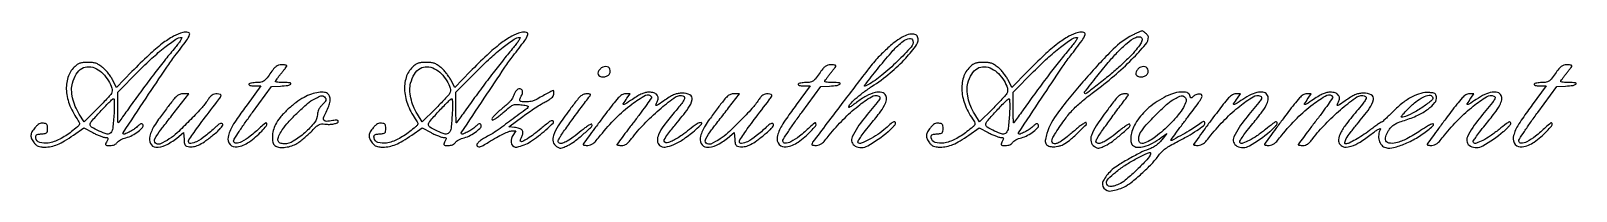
# Model space of a CAD drawing. Extents: x 45 to 1005, y 53 to 152.
import ezdxf

# ---------------------------------------------------------------- set-up
doc = ezdxf.new("R2010")
doc.units = 0

msp = doc.modelspace()

# ---------------------------------------------------------------- linework, layer by layer
for points in [[(139.5, 150.997164, 0.075593), (133.640618, 148.73618, 0.033481), (126.715437, 144.138333, 0.024994), (118.35674, 137.054609, 0.010696), (107.886059, 126.811922), (98.272119, 116.996205), (95.88158, 121.641475, 0.030898), (94.687706, 123.646545, 0.019518), (93.065749, 125.834768, 0.019588), (91.296292, 127.868346, 0.033798), (89.6527, 129.393372, 0.026663), (87.406031, 131.021541, 0.06195), (85.536116, 131.924953, 0.059135), (83.448701, 132.365915, 0.022517), (80.472842, 132.5, 0.020036), (77.494438, 132.380602, 0.063704), (75.548404, 131.97117, 0.073826), (73.926973, 131.122934, 0.033665), (72.088778, 129.585055, 0.126623), (68.121948, 123.185683, 0.094682), (67.172562, 114.908542, 0.07979), (69.387049, 105.611824, 0.058182), (74.574781, 96.322547, -0.083533), (75.272388, 94.910514, -0.216585), (75.123781, 93.811381, -0.079793), (73.984034, 92.512458, -0.006008), (70.323802, 89.556725, -0.049013), (63.005934, 84.872914, -0.074931), (55.870498, 82.49389, -0.120302), (50.613059, 82.847807, -0.287943), (48.188837, 85.706112, -0.074169), (48.195044, 86.86064, -0.20295), (48.615537, 87.540511, -0.116122), (49.594521, 87.937471, -0.017954), (51.688837, 88.185988, 0.019658), (53.926414, 88.45924, 0.139624), (54.906235, 88.918467, 0.178753), (55.372055, 89.768537, 0.036897), (55.5, 91.5, 0.034314), (55.390591, 93.092334, 0.133939), (55.006701, 93.991538, 0.150407), (54.248183, 94.513179, 0.047124), (52.883911, 94.8035, 0.071649), (51.509991, 94.76563, 0.081002), (50.263819, 94.335633, 0.065097), (49.019516, 93.439925, 0.029348), (47.633911, 91.976775, 0.043065), (45.787868, 89.354689, 0.117369), (45.135206, 87.196624, 0.1273), (45.548355, 85.085105, 0.055069), (47.07258, 82.634859, 0.045854), (48.339137, 81.297357, 0.084597), (49.610708, 80.513897, 0.071186), (51.217906, 80.118415, 0.024791), (53.604699, 80, 0.048895), (57.707462, 80.402169, 0.049344), (61.640875, 81.593237, 0.038477), (66.015207, 83.81279, 0.015906), (71.577218, 87.443172), (77.967473, 91.910278), (83.585282, 88.955139, 0.012694), (85.875297, 87.823781, 0.014721), (88.110531, 86.868072, 0.013814), (90.037059, 86.171431, 0.080007), (91.101546, 86, -0.042602), (92.422134, 85.887275, -0.289182), (92.886981, 85.468495, -0.176541), (92.828174, 84.685897, -0.01673), (91.964816, 82.934259, 0.042686), (91.495942, 81.843788, 0.304834), (91.641971, 81.318223, 0.165127), (92.309263, 81.05115, 0.013353), (94.224269, 81, 0.040199), (95.709651, 81.119614, 0.058802), (96.969791, 81.479486, 0.068), (97.96891, 82.066816, 0.086546), (98.681536, 82.861665, -0.097448), (99.422376, 83.652881, -0.032467), (100.773968, 84.498515, -0.030889), (102.430084, 85.262866, -0.030646), (104.172082, 85.819668, 0.057511), (108.009003, 87.277025, 0.045913), (111.737743, 89.665188, 0.048022), (114.419061, 92.200318, 0.3289), (114.559009, 93.904522, 0.169348), (114.034206, 94.330395, 0.176558), (113.368685, 94.328186, 0.082994), (112.459695, 93.809615, 0.019432), (111.140306, 92.645616, -0.046442), (108.972769, 90.932075, -0.027982), (106.127456, 89.302257, -0.020436), (103.385487, 88.066666, -0.300566), (102.398427, 88.26824, -0.357302), (102.338695, 88.869207, -0.000112), (116.639655, 110.344585, -0.001311), (129.438936, 129.446865, -0.01609), (134.576426, 136.565592, 0.004894), (141.789938, 146.103455, 0.077392), (143.675233, 149.696131, 0.465298), (142.831396, 151.096801, 0.094011)], [(134.762472, 141.75, 0.006921), (128.726741, 134.413507, 0.004738), (122.06992, 125.926223, 0.004456), (115.081131, 116.670134, 0.004059), (108.035018, 107, -0.000539), (104.848748, 102.561836, -0.000847), (102.100226, 98.755729, -0.000203), (99.68571, 95.426898, -0.033912), (99.398828, 95.083333, -0.656489), (99.238117, 95.142833, -0.002784), (99.117156, 97.61927, -0.006924), (99.028493, 100.635104, -0.003886), (99, 104.301417), (99, 113.936167), (111.75, 126.856955, -0.01311), (120.279111, 135.058663, -0.018509), (128.324073, 141.870664, -0.01618), (135.20846, 146.924291, -0.151358), (138.68058, 148, -0.552377), (138.907967, 147.63849, -0.028031), (138.09497, 146.164062, -0.023554), (136.695509, 144.149157, -0.012028)], [(349.5, 150.997164, 0.075593), (343.640618, 148.73618, 0.033481), (336.715437, 144.138333, 0.024994), (328.35674, 137.054609, 0.010696), (317.886059, 126.811922), (308.272119, 116.996205), (305.88158, 121.641475, 0.030898), (304.687706, 123.646545, 0.019518), (303.065749, 125.834768, 0.019588), (301.296292, 127.868346, 0.033798), (299.6527, 129.393372, 0.026663), (297.406031, 131.021541, 0.06195), (295.536116, 131.924953, 0.059135), (293.448701, 132.365915, 0.022517), (290.472842, 132.5, 0.020036), (287.494438, 132.380602, 0.063704), (285.548404, 131.97117, 0.073826), (283.926973, 131.122934, 0.033665), (282.088778, 129.585055, 0.126623), (278.121948, 123.185683, 0.094682), (277.172562, 114.908542, 0.07979), (279.387049, 105.611824, 0.058182), (284.574781, 96.322547, -0.083533), (285.272388, 94.910514, -0.216585), (285.123781, 93.811381, -0.079793), (283.984034, 92.512458, -0.006008), (280.323802, 89.556725, -0.049013), (273.005934, 84.872914, -0.074931), (265.870498, 82.49389, -0.120302), (260.613059, 82.847807, -0.287943), (258.188837, 85.706112, -0.074169), (258.195044, 86.86064, -0.20295), (258.615537, 87.540511, -0.116122), (259.594521, 87.937471, -0.017954), (261.688837, 88.185988, 0.019658), (263.926414, 88.45924, 0.139624), (264.906235, 88.918467, 0.178753), (265.372055, 89.768537, 0.036897), (265.5, 91.5, 0.034314), (265.390591, 93.092334, 0.133939), (265.006701, 93.991538, 0.150407), (264.248183, 94.513179, 0.047124), (262.883911, 94.8035, 0.071649), (261.509991, 94.76563, 0.081002), (260.263819, 94.335633, 0.065097), (259.019516, 93.439925, 0.029348), (257.633911, 91.976775, 0.043065), (255.787868, 89.354689, 0.117369), (255.135206, 87.196624, 0.1273), (255.548355, 85.085105, 0.055069), (257.07258, 82.634859, 0.045854), (258.339137, 81.297357, 0.084597), (259.610708, 80.513897, 0.071186), (261.217906, 80.118415, 0.024791), (263.604699, 80, 0.048895), (267.707462, 80.402169, 0.049344), (271.640875, 81.593237, 0.038477), (276.015207, 83.81279, 0.015906), (281.577218, 87.443172), (287.967473, 91.910278), (293.585282, 88.955139, 0.012694), (295.875297, 87.823781, 0.014721), (298.110531, 86.868072, 0.013814), (300.037059, 86.171431, 0.080007), (301.101546, 86, -0.042602), (302.422134, 85.887275, -0.289182), (302.886981, 85.468495, -0.176541), (302.828174, 84.685897, -0.01673), (301.964816, 82.934259, 0.042686), (301.495942, 81.843788, 0.304834), (301.641971, 81.318223, 0.165127), (302.309263, 81.05115, 0.013353), (304.224269, 81, 0.040199), (305.709651, 81.119614, 0.058802), (306.969791, 81.479486, 0.068), (307.96891, 82.066816, 0.086546), (308.681536, 82.861665, -0.097448), (309.422376, 83.652881, -0.032467), (310.773968, 84.498515, -0.030889), (312.430084, 85.262866, -0.030646), (314.172082, 85.819668, 0.057511), (318.009003, 87.277025, 0.045913), (321.737743, 89.665188, 0.048022), (324.419061, 92.200318, 0.3289), (324.559009, 93.904522, 0.169348), (324.034206, 94.330395, 0.176558), (323.368685, 94.328186, 0.082994), (322.459695, 93.809615, 0.019432), (321.140306, 92.645616, -0.046442), (318.972769, 90.932075, -0.027982), (316.127456, 89.302257, -0.020436), (313.385487, 88.066666, -0.300566), (312.398427, 88.26824, -0.357302), (312.338695, 88.869207, -0.000112), (326.639655, 110.344585, -0.001311), (339.438936, 129.446865, -0.01609), (344.576426, 136.565592, 0.004894), (351.789938, 146.103455, 0.077392), (353.675233, 149.696131, 0.465298), (352.831396, 151.096801, 0.094011)], [(344.762472, 141.75, 0.006921), (338.726741, 134.413507, 0.004738), (332.06992, 125.926223, 0.004456), (325.081131, 116.670134, 0.004059), (318.035018, 107, -0.000539), (314.848748, 102.561836, -0.000847), (312.100226, 98.755729, -0.000203), (309.68571, 95.426898, -0.033912), (309.398828, 95.083333, -0.656489), (309.238117, 95.142833, -0.002784), (309.117156, 97.61927, -0.006924), (309.028493, 100.635104, -0.003886), (309, 104.301417), (309, 113.936167), (321.75, 126.856955, -0.01311), (330.279111, 135.058663, -0.018509), (338.324073, 141.870664, -0.01618), (345.20846, 146.924291, -0.151358), (348.68058, 148, -0.552377), (348.907967, 147.63849, -0.028031), (348.09497, 146.164062, -0.023554), (346.695509, 144.149157, -0.012028)], [(582.360009, 145.685056, 0.01773), (579.694964, 143.57299, 0.009073), (576.497567, 140.74733, 0.009004), (573.305318, 137.713788, 0.013379), (570.631708, 134.935056, 0.020863), (564.52297, 127.647745, 0.00146), (548.313182, 106.457269, 0.000253), (530.513596, 83.022591, 0.163708), (530, 81.495997, 0.338471), (530.148604, 81.301624, 0.024186), (530.855957, 81.145699, 0.026152), (531.796859, 81.035767, 0.016006), (532.913897, 81, 0.090427), (534.635531, 81.31393, 0.077961), (536.236515, 82.222814, 0.045814), (538.101084, 84.007475, 0.0109), (540.852223, 87.314286, -0.026228), (549.514216, 97.099768, -0.030806), (558.724065, 105.378207, -0.028936), (567.018579, 111.209314, -0.234485), (571.511453, 111.633979, -0.220375), (572.260448, 110.862439, -0.233262), (572.132976, 109.819067, -0.026117), (570.553185, 107.661974, -0.000567), (562.29458, 97.562949, 0.058708), (555.076925, 86.285774, 0.403611), (556.93051, 80.600846, 0.258032), (564.719275, 80.730662, 0.043662), (577.36992, 89.553258, 0.015204), (579.143239, 91.129577, 0.020571), (580.639914, 92.665054, 0.018061), (581.758428, 94.005606, 0.166316), (582, 94.711762, 0.198129), (581.650739, 95.55856, 0.323818), (580.917806, 95.678411, 0.058452), (579.360889, 94.656122, 0.005231), (575.802493, 91.608442, -0.02975), (570.901004, 87.810497, -0.028985), (565.541811, 84.585046, -0.02371), (560.738335, 82.344655, -0.302339), (558.882667, 82.717333, -0.331857), (558.755215, 83.592866, -0.021736), (560.151993, 85.924351, -0.020306), (562.469502, 89.144471, -0.006989), (566.071828, 93.613697, 0.009776), (571.984282, 101.033235, 0.039821), (575.112572, 105.874472, 0.072909), (576.375795, 109.351045, 0.175354), (575.987778, 112.022837, 0.229429), (573.45422, 113.863686, 0.103493), (569.245106, 113.741768, 0.068204), (563.797028, 111.619838, 0.036549), (557.75, 107.652239, -0.006653), (555.92764, 106.294204, -0.012035), (554.395313, 105.239004, -0.007258), (553.160579, 104.457187, -0.586167), (553, 104.547098, -0.185312), (553.763164, 106.53552, -0.024198), (557.015081, 109.814074, -0.02457), (561.551743, 113.573327, -0.01567), (567.163461, 117.507959, 0.027462), (578.640673, 125.965571, 0.033561), (588.330118, 135.121129, 0.033119), (595.09113, 143.474856, 0.250183), (595.69768, 148.345451, 0.240574), (593.992774, 149.878011, 0.114729), (590.965814, 149.97363, 0.07203), (586.912335, 148.536608, 0.037567)], [(592.791993, 145.841578, -0.237144), (591.717095, 142.038179, -0.014072), (583.147532, 133.187462, -0.021688), (573.474206, 124.530219, -0.040705), (564.85122, 118.563715, -0.042003), (562.975351, 117.680665, -0.71595), (562.686518, 118.034853, -0.028854), (564.062066, 119.976854, -0.000565), (571.686302, 129.5, -0.012917), (580.381822, 139.780394, -0.046041), (586.677262, 145.655489, -0.127616), (590.645704, 147.356737, -0.402802)], [(695.5, 150.997164, 0.075593), (689.640618, 148.73618, 0.033481), (682.715437, 144.138333, 0.024994), (674.35674, 137.054609, 0.010696), (663.886059, 126.811922), (654.272119, 116.996205), (651.88158, 121.641475, 0.030898), (650.687706, 123.646545, 0.019518), (649.065749, 125.834768, 0.019588), (647.296292, 127.868346, 0.033798), (645.6527, 129.393372, 0.026663), (643.406031, 131.021541, 0.06195), (641.536116, 131.924953, 0.059135), (639.448701, 132.365915, 0.022517), (636.472842, 132.5, 0.020036), (633.494438, 132.380602, 0.063704), (631.548404, 131.97117, 0.073826), (629.926973, 131.122934, 0.033665), (628.088778, 129.585055, 0.126623), (624.121948, 123.185683, 0.094682), (623.172562, 114.908542, 0.07979), (625.387049, 105.611824, 0.058182), (630.574781, 96.322547, -0.083533), (631.272388, 94.910514, -0.216585), (631.123781, 93.811381, -0.079793), (629.984034, 92.512458, -0.006008), (626.323802, 89.556725, -0.049013), (619.005934, 84.872914, -0.074931), (611.870498, 82.49389, -0.120302), (606.613059, 82.847807, -0.287943), (604.188837, 85.706112, -0.074169), (604.195044, 86.86064, -0.20295), (604.615537, 87.540511, -0.116122), (605.594521, 87.937471, -0.017954), (607.688837, 88.185988, 0.019658), (609.926414, 88.45924, 0.139624), (610.906235, 88.918467, 0.178753), (611.372055, 89.768537, 0.036897), (611.5, 91.5, 0.034314), (611.390591, 93.092334, 0.133939), (611.006701, 93.991538, 0.150407), (610.248183, 94.513179, 0.047124), (608.883911, 94.8035, 0.071649), (607.509991, 94.76563, 0.081002), (606.263819, 94.335633, 0.065097), (605.019516, 93.439925, 0.029348), (603.633911, 91.976775, 0.043065), (601.787868, 89.354689, 0.117369), (601.135206, 87.196624, 0.1273), (601.548355, 85.085105, 0.055069), (603.07258, 82.634859, 0.045854), (604.339137, 81.297357, 0.084597), (605.610708, 80.513897, 0.071186), (607.217906, 80.118415, 0.024791), (609.604699, 80, 0.048895), (613.707462, 80.402169, 0.049344), (617.640875, 81.593237, 0.038477), (622.015207, 83.81279, 0.015906), (627.577218, 87.443172), (633.967473, 91.910278), (639.585282, 88.955139, 0.012694), (641.875297, 87.823781, 0.014721), (644.110531, 86.868072, 0.013814), (646.037059, 86.171431, 0.080007), (647.101546, 86, -0.042602), (648.422134, 85.887275, -0.289182), (648.886981, 85.468495, -0.176541), (648.828174, 84.685897, -0.01673), (647.964816, 82.934259, 0.042686), (647.495942, 81.843788, 0.304834), (647.641971, 81.318223, 0.165127), (648.309263, 81.05115, 0.013353), (650.224269, 81, 0.040199), (651.709651, 81.119614, 0.058802), (652.969791, 81.479486, 0.068), (653.96891, 82.066816, 0.086546), (654.681536, 82.861665, -0.097448), (655.422376, 83.652881, -0.032467), (656.773968, 84.498515, -0.030889), (658.430084, 85.262866, -0.030646), (660.172082, 85.819668, 0.057511), (664.009003, 87.277025, 0.045913), (667.737743, 89.665188, 0.048022), (670.419061, 92.200318, 0.3289), (670.559009, 93.904522, 0.169348), (670.034206, 94.330395, 0.176558), (669.368685, 94.328186, 0.082994), (668.459695, 93.809615, 0.019432), (667.140306, 92.645616, -0.046442), (664.972769, 90.932075, -0.027982), (662.127456, 89.302257, -0.020436), (659.385487, 88.066666, -0.300566), (658.398427, 88.26824, -0.357302), (658.338695, 88.869207, -0.000112), (672.639655, 110.344585, -0.001311), (685.438936, 129.446865, -0.01609), (690.576426, 136.565592, 0.004894), (697.789938, 146.103455, 0.077392), (699.675233, 149.696131, 0.465298), (698.831396, 151.096801, 0.094011)], [(690.762472, 141.75, 0.006921), (684.726741, 134.413507, 0.004738), (678.06992, 125.926223, 0.004456), (671.081131, 116.670134, 0.004059), (664.035018, 107, -0.000539), (660.848748, 102.561836, -0.000847), (658.100226, 98.755729, -0.000203), (655.68571, 95.426898, -0.033912), (655.398828, 95.083333, -0.656489), (655.238117, 95.142833, -0.002784), (655.117156, 97.61927, -0.006924), (655.028493, 100.635104, -0.003886), (655, 104.301417), (655, 113.936167), (667.75, 126.856955, -0.01311), (676.279111, 135.058663, -0.018509), (684.324073, 141.870664, -0.01618), (691.20846, 146.924291, -0.151358), (694.68058, 148, -0.552377), (694.907967, 147.63849, -0.028031), (694.09497, 146.164062, -0.023554), (692.695509, 144.149157, -0.012028)], [(729.079962, 149.352557, 0.081583), (717.160887, 140.751165, 0.016486), (699.303833, 121.579646, 0.016388), (682.75244, 101.285787, 0.083349), (675.978011, 88.433373, 0.036629), (675.040141, 84.690956, 0.136842), (675.279241, 82.300025, 0.194622), (676.63353, 80.863969, 0.087045), (679.18986, 80.19322, 0.041839), (680.865682, 80.194358, 0.028132), (682.762146, 80.462692, 0.02814), (684.615589, 80.942028, 0.042002), (686.160804, 81.583155, 0.055191), (689.918824, 84.085882, 0.015831), (695.140635, 88.753792, 0.007658), (700.249487, 93.771762, 0.346057), (700.405805, 95.15241, 0.405315), (699.923003, 95.27418, 0.015596), (698.202564, 94.20919, 0.020203), (696.086386, 92.679569, 0.011878), (693.677863, 90.691593, -0.006219), (688.503971, 86.321741, -0.02401), (685.134686, 83.808445, -0.039032), (682.68757, 82.423961, -0.109646), (680.777494, 82, -0.186337), (679.57764, 82.46324, -0.209684), (679.075747, 83.585553, -0.107006), (679.457363, 85.411229, -0.037446), (680.736186, 87.785183, -0.012912), (686.666566, 96.551131, -0.031139), (691.605259, 102.622573, -0.0323), (697.149103, 107.903188, -0.014882), (704.985219, 114.069988, 0.017115), (717.663073, 124.139094, 0.021105), (728.732008, 134.402244, 0.017661), (737.222657, 143.59654, 0.179469), (739, 148.388733, 0.1886), (738.714491, 149.118726, 0.018748), (737.363985, 150.475366, 0.019469), (735.915013, 151.723928, 0.169678), (735.124916, 152, 0.099134), (734.638194, 151.902541, 0.004388), (733.047167, 151.222313, 0.007264), (731.168558, 150.366821, 0.005113)], [(735.15395, 146.48638, -0.105184), (734.135016, 143.979201, -0.024616), (731.39372, 140.33429, -0.021458), (727.417527, 135.95302, -0.011759), (722.199452, 130.919454, -0.012572), (715.891095, 125.400626, -0.007812), (708.23051, 119.231417, -0.001762), (700.358838, 113.13694, -0.376603), (699.471957, 113.19471, -0.379202), (699.413831, 114.154309, -0.001401), (706.915878, 123.678177, -0.006897), (714.108999, 132.504524, -0.017705), (719.618853, 138.624366, -0.023935), (725.875176, 144.505952, -0.059614), (731.092898, 147.981303, -0.186252), (734.024045, 148.27604, -0.387618)], [(85.79966, 128.595014, -0.079745), (89.877431, 125.565845, -0.057282), (93.354945, 121.069304, -0.0611), (95.424183, 116.458101, -0.203812), (95.092316, 113.227163, -0.056655), (94.3546, 112.188687, -0.004475), (92.070374, 109.686033, -0.006033), (89.275512, 106.750258, -0.004583), (86.143961, 103.597629), (78.149213, 95.695258), (75.119584, 100.472488, -0.044235), (72.651992, 105.24999, -0.043287), (71.041876, 110.421496, -0.045972), (70.421248, 115.424015, -0.074024), (70.918395, 119.682154, -0.069068), (73.282753, 125.24455, -0.123452), (76.775679, 128.736757, -0.145128), (81.079574, 129.842095, -0.11118)], [(193.575147, 125.478435, -0.011645), (191.097061, 122.184276, -0.078423), (189.600393, 120.801043, -0.112623), (187.985455, 120.183565, -0.03524), (185.384164, 120, 0.021778), (183.70534, 119.926842, 0.028721), (182.189662, 119.70625, 0.028818), (180.993217, 119.388516, 0.176816), (180.5, 119, 0.368134), (180.561602, 118.597583, 0.107647), (181.156038, 118.273649, 0.051512), (182.299598, 118.063722, 0.019657), (183.91979, 118), (187.957614, 118), (179.377741, 106.25, 0.003485), (173.260896, 97.749309, 0.020737), (170.286088, 93.16191, 0.038675), (168.610946, 89.751071, 0.041786), (167.531987, 86.209041, 0.240502), (168.754677, 81.610541, 0.258423), (173.118666, 80.100631, 0.107999), (180.52879, 83.127937, 0.05103), (188.435023, 89.854864, 0.018913), (191.278317, 93.057573, 0.246469), (191.59187, 94.566422, 0.532488), (190.697909, 94.856517, 0.02318), (187.73502, 92.303824, -0.021586), (181.294176, 86.718821, -0.049675), (175.907066, 83.251252, -0.110747), (172.43773, 82.357786, -0.424407), (171.005629, 83.75, -0.143008), (171.350684, 84.917767, -0.003459), (174.463167, 89.685938, -0.007271), (178.262315, 95.241828, -0.004847), (182.768067, 101.5), (194.524877, 117.5), (200.012438, 117.807284, 0.016079), (204.709188, 118.222108, 0.16814), (206.422091, 119.056753, 0.633989), (206.149766, 119.812506, 0.023721), (202.2, 120, -0.011681), (200.206343, 120.046581, -0.019269), (198.5275, 120.190059, -0.013951), (197.213822, 120.390872, -0.362539), (197, 120.647008, -0.149736), (197.125969, 121.058214, -0.00599), (198.028125, 122.358649, -0.010081), (199.158967, 123.88178, -0.006916), (200.5, 125.565305, 0.006223), (201.841126, 127.244164, 0.009192), (202.971875, 128.752778, 0.005049), (203.883137, 130.04358, 0.152317), (204, 130.418297, 0.335431), (203.828837, 130.644729, 0.0264), (203.045312, 130.82279, 0.027499), (201.995862, 130.944745, 0.016837), (200.75, 130.978435, 0.065233), (198.866215, 130.718888, 0.097008), (197.379324, 129.98108, 0.060841), (195.839177, 128.470968, 0.013014)], [(295.79966, 128.595014, -0.079745), (299.877431, 125.565845, -0.057282), (303.354945, 121.069304, -0.0611), (305.424183, 116.458101, -0.203812), (305.092316, 113.227163, -0.056655), (304.3546, 112.188687, -0.004475), (302.070374, 109.686033, -0.006033), (299.275512, 106.750258, -0.004583), (296.143961, 103.597629), (288.149213, 95.695258), (285.119584, 100.472488, -0.044235), (282.651992, 105.24999, -0.043287), (281.041876, 110.421496, -0.045972), (280.421248, 115.424015, -0.074024), (280.918395, 119.682154, -0.069068), (283.282753, 125.24455, -0.123452), (286.775679, 128.736757, -0.145128), (291.079574, 129.842095, -0.11118)], [(398.52148, 128.378622, 0.091882), (397.317116, 126.626303, 0.199405), (397.276617, 125.02294, 0.206158), (398.376822, 123.899645, 0.097599), (400.404709, 123.5, 0.090736), (402.515119, 123.886159, 0.122243), (404.105966, 124.986779, 0.139371), (404.867536, 126.582345, 0.134497), (404.690532, 128.364077, 0.173151), (403.707135, 129.509786, 0.129778), (402.087996, 129.941328, 0.106802), (400.200875, 129.538235, 0.090788)], [(534.575147, 125.478435, -0.011645), (532.097061, 122.184276, -0.078423), (530.600393, 120.801043, -0.112623), (528.985455, 120.183565, -0.03524), (526.384164, 120, 0.021778), (524.70534, 119.926842, 0.028721), (523.189662, 119.70625, 0.028818), (521.993217, 119.388516, 0.176816), (521.5, 119, 0.368134), (521.561602, 118.597583, 0.107647), (522.156038, 118.273649, 0.051512), (523.299598, 118.063722, 0.019657), (524.91979, 118), (528.957614, 118), (520.377741, 106.25, 0.003485), (514.260896, 97.749309, 0.020737), (511.286088, 93.16191, 0.038675), (509.610946, 89.751071, 0.041786), (508.531987, 86.209041, 0.240502), (509.754677, 81.610541, 0.258423), (514.118666, 80.100631, 0.107999), (521.52879, 83.127937, 0.05103), (529.435023, 89.854864, 0.018913), (532.278317, 93.057573, 0.246469), (532.59187, 94.566422, 0.532488), (531.697909, 94.856517, 0.02318), (528.73502, 92.303824, -0.021586), (522.294176, 86.718821, -0.049675), (516.907066, 83.251252, -0.110747), (513.43773, 82.357786, -0.424407), (512.005629, 83.75, -0.143008), (512.350684, 84.917767, -0.003459), (515.463167, 89.685938, -0.007271), (519.262315, 95.241828, -0.004847), (523.768067, 101.5), (535.524877, 117.5), (541.012438, 117.807284, 0.016079), (545.709188, 118.222108, 0.16814), (547.422091, 119.056753, 0.633989), (547.149766, 119.812506, 0.023721), (543.2, 120, -0.011681), (541.206343, 120.046581, -0.019269), (539.5275, 120.190059, -0.013951), (538.213822, 120.390872, -0.362539), (538, 120.647008, -0.149736), (538.125969, 121.058214, -0.00599), (539.028125, 122.358649, -0.010081), (540.158967, 123.88178, -0.006916), (541.5, 125.565305, 0.006223), (542.841126, 127.244164, 0.009192), (543.971875, 128.752778, 0.005049), (544.883137, 130.04358, 0.152317), (545, 130.418297, 0.335431), (544.828837, 130.644729, 0.0264), (544.045313, 130.82279, 0.027499), (542.995862, 130.944745, 0.016837), (541.75, 130.978435, 0.065233), (539.866215, 130.718888, 0.097008), (538.379324, 129.98108, 0.060841), (536.839177, 128.470968, 0.013014)], [(641.79966, 128.595014, -0.079745), (645.877431, 125.565845, -0.057282), (649.354945, 121.069304, -0.0611), (651.424183, 116.458101, -0.203812), (651.092316, 113.227163, -0.056655), (650.3546, 112.188687, -0.004475), (648.070374, 109.686033, -0.006033), (645.275512, 106.750258, -0.004583), (642.143961, 103.597629), (634.149213, 95.695258), (631.119584, 100.472488, -0.044235), (628.651992, 105.24999, -0.043287), (627.041876, 110.421496, -0.045972), (626.421248, 115.424015, -0.074024), (626.918395, 119.682154, -0.069068), (629.282753, 125.24455, -0.123452), (632.775679, 128.736757, -0.145128), (637.079574, 129.842095, -0.11118)], [(732.52148, 128.378622, 0.091882), (731.317116, 126.626303, 0.199405), (731.276617, 125.02294, 0.206158), (732.376822, 123.899645, 0.097599), (734.404709, 123.5, 0.090736), (736.515119, 123.886159, 0.122243), (738.105966, 124.986779, 0.139371), (738.867536, 126.582345, 0.134497), (738.690532, 128.364077, 0.173151), (737.707135, 129.509786, 0.129778), (736.087996, 129.941328, 0.106802), (734.200875, 129.538235, 0.090788)], [(991.575147, 125.478435, -0.011645), (989.097061, 122.184276, -0.078423), (987.600393, 120.801043, -0.112623), (985.985455, 120.183565, -0.03524), (983.384164, 120, 0.021778), (981.70534, 119.926842, 0.028721), (980.189662, 119.70625, 0.028818), (978.993217, 119.388516, 0.176816), (978.5, 119, 0.368134), (978.561602, 118.597583, 0.107647), (979.156038, 118.273649, 0.051512), (980.299598, 118.063722, 0.019657), (981.91979, 118), (985.957614, 118), (977.377741, 106.25, 0.003485), (971.260896, 97.749309, 0.020737), (968.286088, 93.16191, 0.038675), (966.610946, 89.751071, 0.041786), (965.531987, 86.209041, 0.240502), (966.754677, 81.610541, 0.258423), (971.118666, 80.100631, 0.107999), (978.52879, 83.127937, 0.05103), (986.435023, 89.854864, 0.018913), (989.278317, 93.057573, 0.246469), (989.59187, 94.566422, 0.532488), (988.697909, 94.856517, 0.02318), (985.73502, 92.303824, -0.021586), (979.294176, 86.718821, -0.049675), (973.907066, 83.251252, -0.110747), (970.43773, 82.357786, -0.424407), (969.005629, 83.75, -0.143008), (969.350684, 84.917767, -0.003459), (972.463167, 89.685938, -0.007271), (976.262315, 95.241828, -0.004847), (980.768067, 101.5), (992.524877, 117.5), (998.012438, 117.807284, 0.016079), (1002.709188, 118.222108, 0.16814), (1004.422091, 119.056753, 0.633989), (1004.149766, 119.812506, 0.023721), (1000.2, 120, -0.011681), (998.206343, 120.046581, -0.019269), (996.5275, 120.190059, -0.013951), (995.213822, 120.390872, -0.362539), (995, 120.647008, -0.149736), (995.125969, 121.058214, -0.00599), (996.028125, 122.358649, -0.010081), (997.158967, 123.88178, -0.006916), (998.5, 125.565305, 0.006223), (999.841126, 127.244164, 0.009192), (1000.971875, 128.752778, 0.005049), (1001.883137, 130.04358, 0.152317), (1002, 130.418297, 0.335431), (1001.828837, 130.644729, 0.0264), (1001.045313, 130.82279, 0.027499), (999.995862, 130.944745, 0.016837), (998.75, 130.978435, 0.065233), (996.866215, 130.718888, 0.097008), (995.379324, 129.98108, 0.060841), (993.839177, 128.470968, 0.013014)], [(346.244834, 114.75, 0.038715), (345.813373, 114.115772, 0.017122), (345.340017, 113.219152, 0.016827), (344.90089, 112.230128, 0.021736), (344.568941, 111.29392, -0.068467), (344.090834, 110.262325, -0.024993), (343.152644, 108.950081, -0.024226), (341.96978, 107.598997, -0.026615), (340.696552, 106.412794, 0.003954), (335.523252, 102.013478, 0.022386), (332.89388, 99.527404, 0.041012), (331.561252, 97.901726, 0.297938), (331.536688, 96.940638, 0.393044), (332.096293, 96.786827, 0.023079), (333.760569, 97.755057, 0.024167), (335.883906, 99.275367, 0.012698), (338.377832, 101.355183, -0.008264), (342.344078, 104.722925, -0.066153), (344.377009, 105.984285, -0.102288), (346.309271, 106.415057, -0.031942), (349.290647, 106.270708, -0.012312), (351.092548, 106.022542, -0.020154), (352.602178, 105.713712, -0.015127), (353.769849, 105.3876, -0.35019), (353.950811, 105.119948, -0.21641), (353.329949, 103.997976, -0.00122), (343.340671, 96.611851, -0.004543), (334.115343, 89.953658, -0.033762), (329.5, 87.132987, 0.013411), (326.113935, 85.248284, 0.034882), (323.819774, 83.663712, 0.049682), (322.421731, 82.298619, 0.176303), (322, 81.139757, 0.293104), (322.546032, 80.288314, 0.171025), (323.798777, 80.1733, 0.063126), (326.015199, 81.041406, 0.016448), (329.317929, 82.98667, -0.010612), (334.284505, 85.990518, -0.019552), (338.464131, 88.185788, -0.022724), (341.82813, 89.604453, -0.088643), (344.041721, 90), (346.163119, 90), (343.984312, 86.474616, 0.237452), (343.578651, 81.840028, 0.362786), (346.936863, 80.023723, 0.092328), (355.387772, 83.442125, 0.041511), (364.94297, 90.728509, 0.014239), (369.522825, 95.107123, 0.581778), (369.221148, 96.178618, 0.228451), (367.193012, 95.753402, 0.012084), (361.907955, 91.479363, -0.014138), (357.463329, 87.915081, -0.02348), (353.501571, 85.200677, -0.020203), (350.270543, 83.379182, -0.32539), (349.10369, 83.562977, -0.245465), (349.006389, 83.873139, -0.029111), (349.180344, 84.597671, -0.029435), (349.509267, 85.491289, -0.019966), (349.982563, 86.467418, 0.102806), (350.62885, 88.66112, 0.19284), (350.091986, 90.400416, 0.147347), (348.327399, 91.601985, 0.054571), (345.347841, 92.194172), (341.847905, 92.5), (350.610424, 99, -0.008073), (354.33659, 101.671882, -0.007225), (358.286364, 104.325, -0.007264), (361.902591, 106.60486, -0.022345), (364.436471, 108, 0.020164), (366.756728, 109.264367, 0.045968), (368.365612, 110.44022, 0.063653), (369.371541, 111.585618, 0.113596), (369.819551, 112.75, 0.02515), (369.898073, 113.612493, 0.042178), (369.866226, 114.339062, 0.054125), (369.743286, 114.84971, 0.316582), (369.529713, 115, 0.118774), (368.824866, 114.830169, 0.002726), (365.748198, 113.234936, 0.006213), (362.285494, 111.360254, 0.005024), (358.6144, 109.264742, -0.085637), (356.483557, 108.467856, -0.030363), (353.242983, 108.056349, -0.026297), (350.0884, 108.015269, -0.188651), (348.718715, 108.614619, -0.228149), (348.581951, 109.005243, -0.047471), (348.735296, 109.736481, -0.041043), (349.09555, 110.629042, -0.028602), (349.638244, 111.570643, 0.120616), (350.461683, 113.898716, 0.233576), (349.784445, 115.703265, 0.279552), (348.092112, 116.059828, 0.140539)], [(96.727749, 100.75, -0.010852), (95.980089, 91.743789, -0.151815), (94.71119, 88.790899, -0.293995), (92.394818, 88.095291, -0.041304), (87.5, 89.952855, -0.018477), (82.799269, 92.413375, -0.282406), (81.955142, 93.954318, -0.168612), (82.747016, 95.917467, -0.006406), (88.088932, 101.883016, -0.005484), (90.994118, 104.976113, -0.008389), (93.58647, 107.587056, -0.003811), (95.831075, 109.740062, -0.184159), (96.396924, 109.974454, -0.400669), (96.742191, 109.663166, -0.009773), (96.871865, 107.324634, -0.015569), (96.885839, 104.359242, -0.008675)], [(129.280862, 103.75, 0.004591), (124.408753, 97.193003, 0.020776), (121.764555, 93.229281, 0.033725), (120.130466, 90.08536, 0.033164), (118.923393, 86.732886, 0.188296), (119.350295, 82.152479, 0.265134), (122.689326, 79.929903, 0.132248), (128.726075, 81.116099, 0.057433), (135.659479, 85.577169), (139.883141, 89.038142), (140.19157, 84.769071, 0.016982), (140.464646, 82.204587, 0.128703), (140.929977, 81.091721, 0.171265), (141.821051, 80.508535, 0.035946), (143.686322, 80.191391, 0.082333), (146.757207, 80.399738, 0.06112), (149.952085, 81.580918, 0.041036), (153.79151, 83.978644, 0.013452), (159.033641, 88.107658, 0.010152), (161.883724, 90.579165, 0.038003), (163.515663, 92.295687, 0.071946), (164.24739, 93.514931, 0.304489), (164.091207, 94.308793, 0.188686), (163.393134, 94.6142, 0.117825), (162.506191, 94.438888, 0.0634), (161.339362, 93.713278, 0.018654), (159.751947, 92.32023, -0.022067), (153.471523, 86.884201, -0.045589), (148.039281, 83.339042, -0.091312), (144.413496, 82.197652, -0.450673), (143, 83.447343, -0.146646), (143.285663, 84.400388, -0.00405), (145.717187, 88.02777, -0.008011), (148.705418, 92.261198, -0.005374), (152.25, 97.007845, 0.000662), (161.581885, 109.261822, 0.038739), (163.102832, 111.623866, 0.438428), (162.767113, 112.598478, 0.104051), (160.871972, 112.993167, 0.047191), (159.023773, 112.81456, 0.09462), (157.666482, 112.273496, 0.078554), (156.448985, 111.1953, 0.025014), (155, 109.245908, -0.037248), (150.809235, 103.886609, -0.01045), (143.49071, 96.171203, -0.010008), (135.917751, 88.815056, -0.045116), (131.052136, 85.033455, -0.037701), (125.241796, 81.895748, -0.319525), (122.491696, 82.449676, -0.326468), (122.153397, 85.200357, -0.038389), (125.773469, 90.660202, 0.000352), (127.682161, 93.111816, 0.000122), (130.430345, 96.648622, 0.000121), (133.455002, 100.545153, 0.000141), (136.327749, 104.25), (143.108559, 113), (139.697637, 113, 0.085461), (137.536803, 112.627948, 0.09658), (135.726506, 111.558544, 0.043683), (133.531497, 109.236794, 0.005455)], [(214.721565, 110.811746, 0.038075), (209.546899, 107.471531, 0.027562), (204.315934, 103.025834, 0.028047), (199.82691, 98.256974, 0.0569), (196.984083, 93.968801, 0.056041), (195.59849, 90.285199, 0.054723), (195.050863, 86.355936, 0.060903), (195.366987, 82.948601, 0.167517), (196.603527, 80.91408, 0.139299), (198.839435, 79.92654, 0.052967), (202.278296, 79.812138, 0.048963), (206.125817, 80.474286, 0.052358), (209.680553, 81.864888, 0.037713), (211.515031, 82.996959, 0.013421), (213.959151, 84.874868, 0.013231), (216.541627, 87.087562, 0.015212), (218.882513, 89.336267, -0.009439), (222.09538, 92.494735, -0.060034), (223.930282, 93.855372, -0.107055), (225.54693, 94.364042, -0.063188), (227.578227, 94.293593, 0.044088), (230.461745, 94.08343, 0.048006), (233.254042, 94.395511, 0.054879), (235.372738, 95.09032, 0.294132), (236, 96.064365, 0.291107), (235.759645, 96.44221, 0.083149), (235.058831, 96.6375, 0.05087), (233.958968, 96.642119, 0.022002), (232.50753, 96.435435, -0.027595), (228.591114, 95.922337, -0.253565), (227.079786, 96.600099, -0.262088), (226.852411, 98.214513, -0.029123), (228.465878, 101.723752, 0.032269), (230.107416, 105.35399, 0.060143), (230.873687, 108.485077, 0.080896), (230.769021, 111.001519, 0.146635), (229.8, 112.8, 0.170758), (227.473032, 113.915872, 0.060071), (223.716413, 113.87415, 0.051041), (219.254637, 112.814866, 0.040521)], [(227.909581, 110.608949, -0.127791), (228.305697, 109.764301, -0.147494), (228.209643, 108.882996, -0.078488), (227.528592, 107.792089, -0.017664), (226.032025, 106.185872, 0.032764), (224.715286, 104.684249, 0.046116), (223.76633, 103.178082, 0.051992), (223.193381, 101.683911, 0.065662), (223, 100.217713, -0.170683), (221.251217, 95.244049, -0.042431), (215.210057, 88.900983, -0.0431), (208.069636, 83.59777, -0.139053), (202.435544, 82, -0.08935), (199.858531, 82.464216, -0.242058), (198.643682, 83.7964, -0.160954), (198.767305, 86.050538, -0.039053), (200.41841, 89.45099, -0.050006), (204.028304, 94.401848, -0.016532), (210.253489, 100.912205, -0.015901), (216.806944, 106.931353, -0.062955), (221.357684, 109.947987, -0.006686), (224.607397, 111.502836, -0.08328), (225.920997, 111.861747, -0.186127), (226.853689, 111.606125, -0.060707)], [(306.727749, 100.75, -0.010852), (305.980089, 91.743789, -0.151815), (304.71119, 88.790899, -0.293995), (302.394818, 88.095291, -0.041304), (297.5, 89.952855, -0.018477), (292.799269, 92.413375, -0.282406), (291.955142, 93.954318, -0.168612), (292.747016, 95.917467, -0.006406), (298.088932, 101.883016, -0.005484), (300.994118, 104.976113, -0.008389), (303.58647, 107.587056, -0.003811), (305.831075, 109.740062, -0.184159), (306.396924, 109.974454, -0.400669), (306.742191, 109.663166, -0.009773), (306.871865, 107.324634, -0.015569), (306.885839, 104.359242, -0.008675)], [(379.349565, 102.75, 0.012349), (372.529483, 93.113585, 0.063141), (369.593713, 87.263161, 0.1467), (369.406644, 83.340568, 0.188975), (371.477352, 80.422883, 0.039575), (373.047778, 79.563058, 0.123026), (374.227041, 79.352122, 0.083591), (375.618463, 79.6847, 0.012357), (378.259495, 80.883574, 0.047503), (382.640536, 83.544213, 0.01907), (388.101674, 87.950009, 0.010098), (393.236222, 92.61179, 0.355707), (393.431987, 94.110048, 0.393803), (392.926021, 94.2484, 0.018193), (391.237683, 93.282236, 0.022003), (389.148045, 91.852168, 0.012978), (386.777005, 89.973285, -0.012949), (381.905948, 86.112851, -0.033442), (378.14925, 83.665464, -0.046938), (375.26902, 82.390464, -0.174063), (373.314103, 82.432962, -0.12196), (372.640791, 82.90268, -0.217484), (372.45095, 83.537352, -0.087478), (372.77768, 84.5498, -0.011593), (373.880567, 86.522149, -0.022092), (375.886597, 89.602635, -0.002188), (381.057305, 96.757699, -0.002979), (386.841372, 104.589755, -0.00378), (392.280385, 111.75, 0.121954), (392.536558, 112.332261, 0.314402), (392.351859, 112.727176, 0.114168), (391.631428, 112.947462, 0.01735), (390.117795, 113, 0.106414), (388.102849, 112.56625, 0.084371), (386.250692, 111.319668, 0.037349), (383.869625, 108.687683, 0.005031)], [(418.571192, 109.584057, -0.002522), (413.952607, 106.520612, -0.196852), (413.106962, 106.356328, -0.532497), (412.913415, 106.820137, -0.005583), (415.23206, 110.25), (417.136188, 113), (414.191051, 113, 0.146412), (412.112626, 112.378056, 0.05866), (409.816268, 110.448956, 0.024703), (406.457004, 106.50504, 0.003056), (399.622957, 97.515393, 0.001496), (395.167022, 91.541869, 0.002416), (391.414244, 86.427992, 0.000391), (388.11998, 81.885685, 0.157965), (388, 81.515393, 0.334895), (388.152176, 81.313674, 0.025783), (388.855957, 81.151397, 0.027138), (389.796882, 81.037176, 0.016636), (390.913897, 81, 0.090427), (392.635531, 81.31393, 0.077961), (394.236515, 82.222814, 0.045814), (396.101084, 84.007475, 0.0109), (398.852223, 87.314286, -0.028), (408.293532, 97.90433, -0.034679), (418.245112, 106.586268, -0.036156), (426.78848, 112.131912, -0.399614), (430.384178, 111.187403, -0.295925), (430.370845, 110.57734, -0.002421), (427.524302, 106.43545, -0.007546), (424.102356, 101.662982, -0.004662), (419.943195, 96.151633, 0.001476), (415.747833, 90.66536, 0.002388), (412.214564, 85.970149, 0.000376), (409.109997, 81.796804, 0.161081), (409, 81.46423, 0.344362), (409.142467, 81.281904, 0.02159), (409.856566, 81.136367, 0.024512), (410.798101, 81.033462, 0.014963), (411.915971, 81, 0.071403), (413.505611, 81.228174, 0.079766), (414.902038, 81.892975, 0.058207), (416.332927, 83.147455, 0.020485), (418.081529, 85.25, -0.028931), (425.863464, 94.292185, -0.022657), (435.274537, 103.183609, -0.018253), (444.306934, 110.416395, -0.161047), (449.096019, 112, -0.205516), (450.661016, 111.328368, -0.299702), (450.917897, 109.897665, -0.066779), (449.198895, 107.01735, -0.008163), (444.524501, 101.327786, 0.014856), (438.09523, 93.285135, 0.056893), (434.853165, 87.764465, 0.114564), (434.102096, 83.842277, 0.212918), (435.508464, 80.992976, 0.213135), (438.951253, 80.029997, 0.066338), (444.233482, 81.547377, 0.04909), (450.726216, 85.181814, 0.026784), (457.934683, 90.799134, 0.021904), (461.598662, 94.276871, 0.659838), (461.233212, 95.144019, 0.153286), (458.889257, 94.422084, 0.01442), (453.968627, 90.820648, -0.008269), (449.479874, 87.44975, -0.021389), (446.104179, 85.214832, -0.028402), (443.194236, 83.680429, -0.032321), (440.25, 82.559298, -0.274167), (438.692408, 82.933816, -0.317045), (438.415958, 84.406128, -0.05714), (440.612538, 88.049138, -0.010334), (445.575025, 94.218353, 0.014758), (453.313184, 104.014395, 0.108382), (455.749231, 109.423803, 0.338506), (454.361874, 112.328526, 0.122121), (449.6153, 113.436787, 0.038017), (446.991184, 113.200883, 0.052765), (444.718157, 112.569145, 0.041889), (442.268728, 111.354821, 0.015012), (438.994058, 109.237337, -0.003446), (434.785463, 106.37579, -0.089797), (433.533142, 105.829821, -0.600233), (433.195722, 106.213278, -0.032971), (434.035184, 108.065741, 0.122691), (434.609584, 110.341506, 0.177442), (433.908759, 112.272474, 0.144394), (431.959368, 113.562526, 0.074588), (429.043076, 114, 0.054206), (426.824556, 113.758779, 0.045646), (424.571259, 113.042351, 0.03422), (421.959251, 111.723803, 0.013702)], [(471.280862, 103.75, 0.004591), (466.408753, 97.193003, 0.020776), (463.764555, 93.229281, 0.033725), (462.130466, 90.08536, 0.033164), (460.923393, 86.732886, 0.188296), (461.350295, 82.152479, 0.265134), (464.689326, 79.929903, 0.132248), (470.726075, 81.116099, 0.057433), (477.659479, 85.577169), (481.883141, 89.038142), (482.19157, 84.769071, 0.016982), (482.464646, 82.204587, 0.128703), (482.929977, 81.091721, 0.171265), (483.821051, 80.508535, 0.035946), (485.686322, 80.191391, 0.082333), (488.757207, 80.399738, 0.06112), (491.952085, 81.580918, 0.041036), (495.79151, 83.978644, 0.013452), (501.033641, 88.107658, 0.010152), (503.883724, 90.579165, 0.038003), (505.515663, 92.295687, 0.071946), (506.24739, 93.514931, 0.304489), (506.091207, 94.308793, 0.188686), (505.393134, 94.6142, 0.117825), (504.506191, 94.438888, 0.0634), (503.339362, 93.713278, 0.018654), (501.751947, 92.32023, -0.022067), (495.471523, 86.884201, -0.045589), (490.039281, 83.339042, -0.091312), (486.413496, 82.197652, -0.450673), (485, 83.447343, -0.146646), (485.285663, 84.400388, -0.00405), (487.717188, 88.02777, -0.008011), (490.705418, 92.261198, -0.005374), (494.25, 97.007845, 0.000662), (503.581885, 109.261822, 0.038739), (505.102832, 111.623866, 0.438428), (504.767113, 112.598478, 0.104051), (502.871972, 112.993167, 0.047191), (501.023773, 112.81456, 0.09462), (499.666482, 112.273496, 0.078554), (498.448985, 111.1953, 0.025014), (497, 109.245908, -0.037248), (492.809235, 103.886609, -0.01045), (485.49071, 96.171203, -0.010008), (477.917751, 88.815056, -0.045116), (473.052136, 85.033455, -0.037701), (467.241796, 81.895748, -0.319525), (464.491696, 82.449676, -0.326468), (464.153397, 85.200357, -0.038389), (467.773469, 90.660202, 0.000352), (469.682161, 93.111816, 0.000122), (472.430345, 96.648622, 0.000121), (475.455002, 100.545153, 0.000141), (478.327749, 104.25), (485.108559, 113), (481.697637, 113, 0.085461), (479.536803, 112.627948, 0.09658), (477.726506, 111.558544, 0.043683), (475.531497, 109.236794, 0.005455)], [(652.727749, 100.75, -0.010852), (651.980089, 91.743789, -0.151815), (650.71119, 88.790899, -0.293995), (648.394818, 88.095291, -0.041304), (643.5, 89.952855, -0.018477), (638.799269, 92.413375, -0.282406), (637.955142, 93.954318, -0.168612), (638.747016, 95.917467, -0.006406), (644.088932, 101.883016, -0.005484), (646.994118, 104.976113, -0.008389), (649.58647, 107.587056, -0.003811), (651.831075, 109.740062, -0.184159), (652.396924, 109.974454, -0.400669), (652.742191, 109.663166, -0.009773), (652.871865, 107.324634, -0.015569), (652.885839, 104.359242, -0.008675)], [(713.349565, 102.75, 0.012349), (706.529483, 93.113585, 0.063141), (703.593713, 87.263161, 0.1467), (703.406644, 83.340568, 0.188975), (705.477352, 80.422883, 0.039575), (707.047778, 79.563058, 0.123026), (708.227041, 79.352122, 0.083591), (709.618463, 79.6847, 0.012357), (712.259495, 80.883574, 0.047503), (716.640536, 83.544213, 0.01907), (722.101674, 87.950009, 0.010098), (727.236222, 92.61179, 0.355707), (727.431987, 94.110048, 0.393803), (726.926021, 94.2484, 0.018193), (725.237683, 93.282236, 0.022003), (723.148045, 91.852168, 0.012978), (720.777005, 89.973285, -0.012949), (715.905948, 86.112851, -0.033442), (712.14925, 83.665464, -0.046938), (709.26902, 82.390464, -0.174063), (707.314103, 82.432962, -0.12196), (706.640791, 82.90268, -0.217484), (706.45095, 83.537352, -0.087478), (706.77768, 84.5498, -0.011593), (707.880567, 86.522149, -0.022092), (709.886597, 89.602635, -0.002188), (715.057305, 96.757699, -0.002979), (720.841372, 104.589755, -0.00378), (726.280385, 111.75, 0.121954), (726.536558, 112.332261, 0.314402), (726.351859, 112.727176, 0.114168), (725.631428, 112.947462, 0.01735), (724.117795, 113, 0.106414), (722.102849, 112.56625, 0.084371), (720.250692, 111.319668, 0.037349), (717.869625, 108.687683, 0.005031)], [(748.68476, 110.791997, 0.028417), (743.09351, 107.334073, 0.032229), (738.173203, 103.394677, 0.034235), (734.077045, 99.108957, 0.043426), (730.952454, 94.614902, 0.042813), (729.094352, 90.618131, 0.054981), (728.132285, 86.68254, 0.065721), (728.136797, 83.351326, 0.164662), (729.2, 81.2, 0.184517), (732.074122, 79.914879, 0.078592), (736.334862, 80.348074, 0.059314), (741.482157, 82.384149, 0.036348), (746.990894, 85.898213), (750.481788, 88.5), (747.342165, 84.483961, -0.033547), (745.637644, 82.581569, -0.038), (743.759439, 81.008645, -0.037566), (741.645292, 79.723741, -0.031464), (739.235562, 78.681821, 0.030766), (733.639681, 76.271532, 0.012777), (726.388707, 72.368707, 0.011992), (719.532514, 68.227967, 0.048173), (715.679341, 65.215413, 0.077567), (710.942143, 59.062644, 0.3037), (711.344341, 54.523971, 0.270143), (715.900261, 52.782919, 0.069296), (723.734435, 55.215202, 0.058004), (728.333513, 58.068468, 0.016363), (734.775605, 63.537501, 0.017147), (741.076486, 69.658282, 0.034877), (745.5, 74.954195, -0.041339), (747.353073, 77.115417, -0.035047), (749.636285, 79.075187, -0.028684), (752.58536, 81.015341, -0.014497), (756.5, 83.131375, 0.011074), (763.430045, 86.8163, 0.018826), (769.03096, 90.238731, 0.015114), (773.23206, 93.215007, 0.234842), (773.998067, 94.75, 0.160653), (773.724792, 95.582888, 0.334328), (773.10591, 95.767493, 0.06161), (771.760711, 95.069782, 0.004265), (768.252315, 92.617366, -0.020374), (764.271423, 90.021425, -0.009634), (758.943759, 86.986267, -0.003028), (753.453504, 84.040055, -0.565037), (753, 84.313237, -0.159112), (753.082063, 84.564586, -0.000223), (756.068821, 88.647231, -0.001824), (759.441728, 93.21831, -0.00112), (763.44705, 98.580083, 0.002068), (770.00043, 107.387632, 0.032155), (772.035366, 110.553585, 0.18554), (772.242765, 112.024572, 0.313859), (771.358615, 112.824956, 0.061235), (770.256898, 112.830631, 0.04328), (769.043739, 112.580069, 0.043668), (767.907502, 112.129585, 0.06781), (767.038651, 111.534979, -0.015687), (765.938843, 110.600712, -0.216851), (765.444734, 110.476788, -0.266495), (765.088527, 110.778184, -0.022978), (764.720705, 111.960023, 0.269217), (762.962457, 113.731176, 0.084148), (759.091105, 114.100809, 0.061677), (754.001728, 113.090805, 0.044518)], [(761.936756, 110.576205, -0.25309), (762.385634, 108.326652, -0.056279), (760.762531, 104.605003, -0.041911), (757.519315, 99.939559, -0.021108), (752.716681, 94.610122, -0.032962), (743.484812, 86.361084, -0.090141), (735.766854, 82.308271, -0.452369), (733.078369, 83.941485, -0.182688), (733.981637, 88.737827, -0.046871), (737.671517, 93.68124, -0.01347), (744.268884, 100.59727, -0.012258), (751.132513, 107.088508, -0.068449), (755.312282, 109.925523, -0.00662), (758.603106, 111.500568, -0.084008), (759.92264, 111.859421, -0.187068), (760.862176, 111.597422, -0.059134)], [(797.571192, 109.584057, -0.002522), (792.952607, 106.520612, -0.196852), (792.106962, 106.356328, -0.532497), (791.913415, 106.820137, -0.005583), (794.23206, 110.25), (796.136188, 113), (793.191051, 113, 0.146412), (791.112626, 112.378056, 0.05866), (788.816268, 110.448956, 0.024703), (785.457004, 106.50504, 0.003056), (778.622957, 97.515393, 0.001496), (774.167022, 91.541869, 0.002416), (770.414244, 86.427992, 0.000391), (767.11998, 81.885685, 0.157965), (767, 81.515393, 0.334895), (767.152176, 81.313674, 0.025783), (767.855957, 81.151397, 0.027138), (768.796882, 81.037176, 0.016636), (769.913897, 81, 0.090427), (771.635531, 81.31393, 0.077961), (773.236515, 82.222814, 0.045814), (775.101084, 84.007475, 0.0109), (777.852223, 87.314286, -0.026228), (786.514216, 97.099768, -0.030806), (795.724065, 105.378207, -0.028936), (804.018579, 111.209314, -0.234485), (808.511453, 111.633979, -0.220375), (809.260448, 110.862439, -0.233262), (809.132976, 109.819067, -0.026117), (807.553185, 107.661974, -0.000567), (799.29458, 97.562949, 0.058708), (792.076925, 86.285774, 0.403611), (793.93051, 80.600846, 0.258032), (801.719275, 80.730662, 0.043662), (814.36992, 89.553258, 0.015204), (816.143239, 91.129577, 0.020571), (817.639914, 92.665054, 0.018061), (818.758428, 94.005606, 0.166316), (819, 94.711762, 0.21051), (818.646885, 95.513307, 0.314246), (817.915466, 95.610363, 0.047302), (816.26403, 94.548211, 0.003046), (811.781614, 90.98105, -0.019031), (806.413684, 86.982596, -0.031111), (801.548659, 84.066653, -0.032624), (797.619394, 82.347044, -0.290996), (795.861649, 82.738351, -0.335038), (795.742751, 83.58927, -0.01943), (797.19512, 85.976351, -0.019549), (799.531879, 89.218297, -0.007187), (803.071828, 93.613697, 0.009776), (808.984282, 101.033235, 0.039821), (812.112572, 105.874472, 0.072909), (813.375795, 109.351045, 0.175354), (812.987778, 112.022837, 0.198081), (810.821574, 113.8045, 0.114013), (807.398599, 114.045031, 0.073613), (802.876711, 112.627135, 0.034986)], [(841.571192, 109.584057, -0.002522), (836.952607, 106.520612, -0.196852), (836.106962, 106.356328, -0.532497), (835.913415, 106.820137, -0.005583), (838.23206, 110.25), (840.136188, 113), (837.191051, 113, 0.146412), (835.112626, 112.378056, 0.05866), (832.816268, 110.448956, 0.024703), (829.457004, 106.50504, 0.003056), (822.622957, 97.515393, 0.001496), (818.167022, 91.541869, 0.002416), (814.414244, 86.427992, 0.000391), (811.11998, 81.885685, 0.157965), (811, 81.515393, 0.334895), (811.152176, 81.313674, 0.025783), (811.855957, 81.151397, 0.027138), (812.796882, 81.037176, 0.016636), (813.913897, 81, 0.090427), (815.635531, 81.31393, 0.077961), (817.236515, 82.222814, 0.045814), (819.101084, 84.007475, 0.0109), (821.852223, 87.314286, -0.028), (831.293532, 97.90433, -0.034679), (841.245112, 106.586268, -0.036156), (849.78848, 112.131912, -0.399614), (853.384178, 111.187403, -0.295925), (853.370845, 110.57734, -0.002421), (850.524302, 106.43545, -0.007546), (847.102356, 101.662982, -0.004662), (842.943195, 96.151633, 0.001476), (838.747833, 90.66536, 0.002388), (835.214564, 85.970149, 0.000376), (832.109997, 81.796804, 0.161081), (832, 81.46423, 0.344362), (832.142467, 81.281904, 0.02159), (832.856566, 81.136367, 0.024512), (833.798101, 81.033462, 0.014963), (834.915971, 81, 0.071403), (836.505611, 81.228174, 0.079766), (837.902038, 81.892975, 0.058207), (839.332927, 83.147455, 0.020485), (841.081529, 85.25, -0.028931), (848.863464, 94.292185, -0.022657), (858.274537, 103.183609, -0.018253), (867.306934, 110.416395, -0.161047), (872.096019, 112, -0.165962), (873.743039, 111.437829, -0.31789), (874.133077, 110.165084, -0.085558), (872.840712, 107.735756, -0.011952), (869.231831, 103.304856, 0.010687), (861.900845, 94.35037, 0.047255), (858.226793, 88.621132, 0.095907), (857.045855, 84.583579, 0.199081), (857.997941, 81.502481, 0.203566), (860.838964, 80.036291, 0.099381), (864.961444, 80.547307, 0.060208), (870.427667, 83.13214, 0.023124), (877.33487, 87.941473, -0.008517), (880.080662, 89.97489, -0.02758), (881.99548, 91.189439, -0.102735), (882.877959, 91.467607, -0.60038), (883.08487, 91.158581, 0.094456), (881.992999, 87.666542, 0.097504), (882.281143, 84.059013, 0.110227), (883.839273, 81.163424, 0.154118), (886.325533, 79.633144, 0.126182), (891.268197, 79.658512, 0.036781), (898.525311, 82.141806, 0.035533), (906.334532, 86.150603, 0.037801), (913.327997, 91.152454, 0.037011), (915.924246, 93.672069, 0.711233), (915.551152, 94.338977, 0.090617), (912.844674, 93.331189, 0.013201), (907.861337, 90.181869, -0.025279), (899.479549, 85.163854, -0.060465), (892.727605, 82.559627, -0.11641), (888.244337, 82.489862, -0.312983), (886.185865, 84.708671, -0.093277), (886.235158, 85.809828, -0.031415), (886.702238, 87.354949, -0.029982), (887.446224, 89.037558, -0.030155), (888.384857, 90.61574, -0.041851), (890.00559, 92.617907, -0.06265), (891.750887, 94.03361, -0.047644), (894.127349, 95.214439, -0.014728), (897.903014, 96.535103, 0.031081), (906.188714, 99.740906, 0.05042), (912.689984, 103.568173, 0.065222), (916.837307, 107.534378, 0.207422), (917.832375, 111.152136, 0.076356), (917.458466, 112.391341, 0.153593), (916.769163, 113.130861, 0.09347), (915.525543, 113.555896, 0.017826), (913.138774, 113.812933, 0.086313), (908.15849, 113.310382, 0.05352), (902.6853, 111.126201, 0.045284), (896.904438, 107.362287, 0.030174), (891, 102.099715, -0.004658), (888.459692, 99.591729, -0.007159), (886.209911, 97.473195, -0.002963), (884.259633, 95.709799, -0.172627), (883.820973, 95.530864, 0.138747), (883.364986, 95.37917, 0.002753), (881.328316, 93.978633, 0.006342), (878.964338, 92.288876, 0.004188), (876.28886, 90.290012, -0.016407), (871.924735, 87.192766, -0.018141), (867.507832, 84.496154, -0.016246), (863.616966, 82.47373, -0.112183), (861.532119, 82, -0.490419), (860.885512, 82.835055, -0.067574), (861.853892, 85.204639, -0.032879), (864.387607, 89, -0.010928), (868.575025, 94.218353, 0.014758), (876.313184, 104.014395, 0.108382), (878.749231, 109.423803, 0.338506), (877.361874, 112.328526, 0.122121), (872.6153, 113.436787, 0.038017), (869.991184, 113.200883, 0.052765), (867.718157, 112.569145, 0.041889), (865.268728, 111.354821, 0.015012), (861.994058, 109.237337, -0.003446), (857.785463, 106.37579, -0.089797), (856.533142, 105.829821, -0.600233), (856.195722, 106.213278, -0.032971), (857.035184, 108.065741, 0.122691), (857.609584, 110.341506, 0.177442), (856.908759, 112.272474, 0.144394), (854.959368, 113.562526, 0.074588), (852.043076, 114, 0.054206), (849.824556, 113.758779, 0.045646), (847.571259, 113.042351, 0.03422), (844.959251, 111.723803, 0.013702)], [(915.402071, 111.158452, -0.373657), (915.057664, 109.045962, -0.023072), (909.575198, 104.896636, -0.030106), (903.024167, 100.956113, -0.048725), (897, 98.522261, -0.166988), (896.205133, 98.557524, -0.464769), (896.049739, 99.018091, -0.052065), (897.070089, 100.363734, -0.004945), (899.927282, 103.353711, -0.02934), (904.962257, 107.946945, -0.053492), (909.629682, 110.965059, -0.08017), (913.307971, 112.131671, -0.299598)], [(942.571192, 109.584057, -0.002522), (937.952607, 106.520612, -0.196852), (937.106962, 106.356328, -0.532497), (936.913415, 106.820137, -0.005583), (939.23206, 110.25), (941.136188, 113), (938.191051, 113, 0.146412), (936.112626, 112.378056, 0.05866), (933.816268, 110.448956, 0.024703), (930.457004, 106.50504, 0.003056), (923.622957, 97.515393, 0.001496), (919.167022, 91.541869, 0.002416), (915.414244, 86.427992, 0.000391), (912.11998, 81.885685, 0.157965), (912, 81.515393, 0.334895), (912.152176, 81.313674, 0.025783), (912.855957, 81.151397, 0.027138), (913.796882, 81.037176, 0.016636), (914.913897, 81, 0.090427), (916.635531, 81.31393, 0.077961), (918.236515, 82.222814, 0.045814), (920.101084, 84.007475, 0.0109), (922.852223, 87.314286, -0.026228), (931.514216, 97.099768, -0.030806), (940.724065, 105.378207, -0.028936), (949.018579, 111.209314, -0.234485), (953.511453, 111.633979, -0.220375), (954.260448, 110.862439, -0.233262), (954.132976, 109.819067, -0.026117), (952.553185, 107.661974, -0.000567), (944.29458, 97.562949, 0.058708), (937.076925, 86.285774, 0.403611), (938.93051, 80.600846, 0.258032), (946.719275, 80.730662, 0.043662), (959.36992, 89.553258, 0.015204), (961.143239, 91.129577, 0.020571), (962.639914, 92.665054, 0.018061), (963.758428, 94.005606, 0.166316), (964, 94.711762, 0.21051), (963.646885, 95.513307, 0.314246), (962.915466, 95.610363, 0.047302), (961.26403, 94.548211, 0.003046), (956.781614, 90.98105, -0.019031), (951.413684, 86.982596, -0.031111), (946.548659, 84.066653, -0.032624), (942.619394, 82.347044, -0.290996), (940.861649, 82.738351, -0.335038), (940.742751, 83.58927, -0.01943), (942.19512, 85.976351, -0.019549), (944.531879, 89.218297, -0.007187), (948.071828, 93.613697, 0.009776), (953.984282, 101.033235, 0.039821), (957.112572, 105.874472, 0.072909), (958.375795, 109.351045, 0.175354), (957.987778, 112.022837, 0.198081), (955.821574, 113.8045, 0.114013), (952.398599, 114.045031, 0.073613), (947.876711, 112.627135, 0.034986)], [(740.015532, 75.029022, -0.069221), (737.217779, 71.188747, -0.013299), (731.056856, 65.138171, -0.013242), (724.585037, 59.424247, -0.070197), (720.5819, 56.933203, -0.03653), (717.427455, 55.805121, -0.095935), (715.042071, 55.615963, -0.175007), (713.584457, 56.335698, -0.193781), (713, 57.787102, -0.199159), (714.033536, 60.278931, -0.024394), (718.503276, 64.32485, -0.027135), (724.331878, 68.598121, -0.024222), (730.809096, 72.392726, -0.002892), (737.370874, 75.773266, -0.047798), (739.659265, 76.672491, -0.468774), (740.262317, 76.261848, -0.147981)]]:
    msp.add_lwpolyline(points, format="xyb", close=True)

doc.saveas('drawing.dxf')
